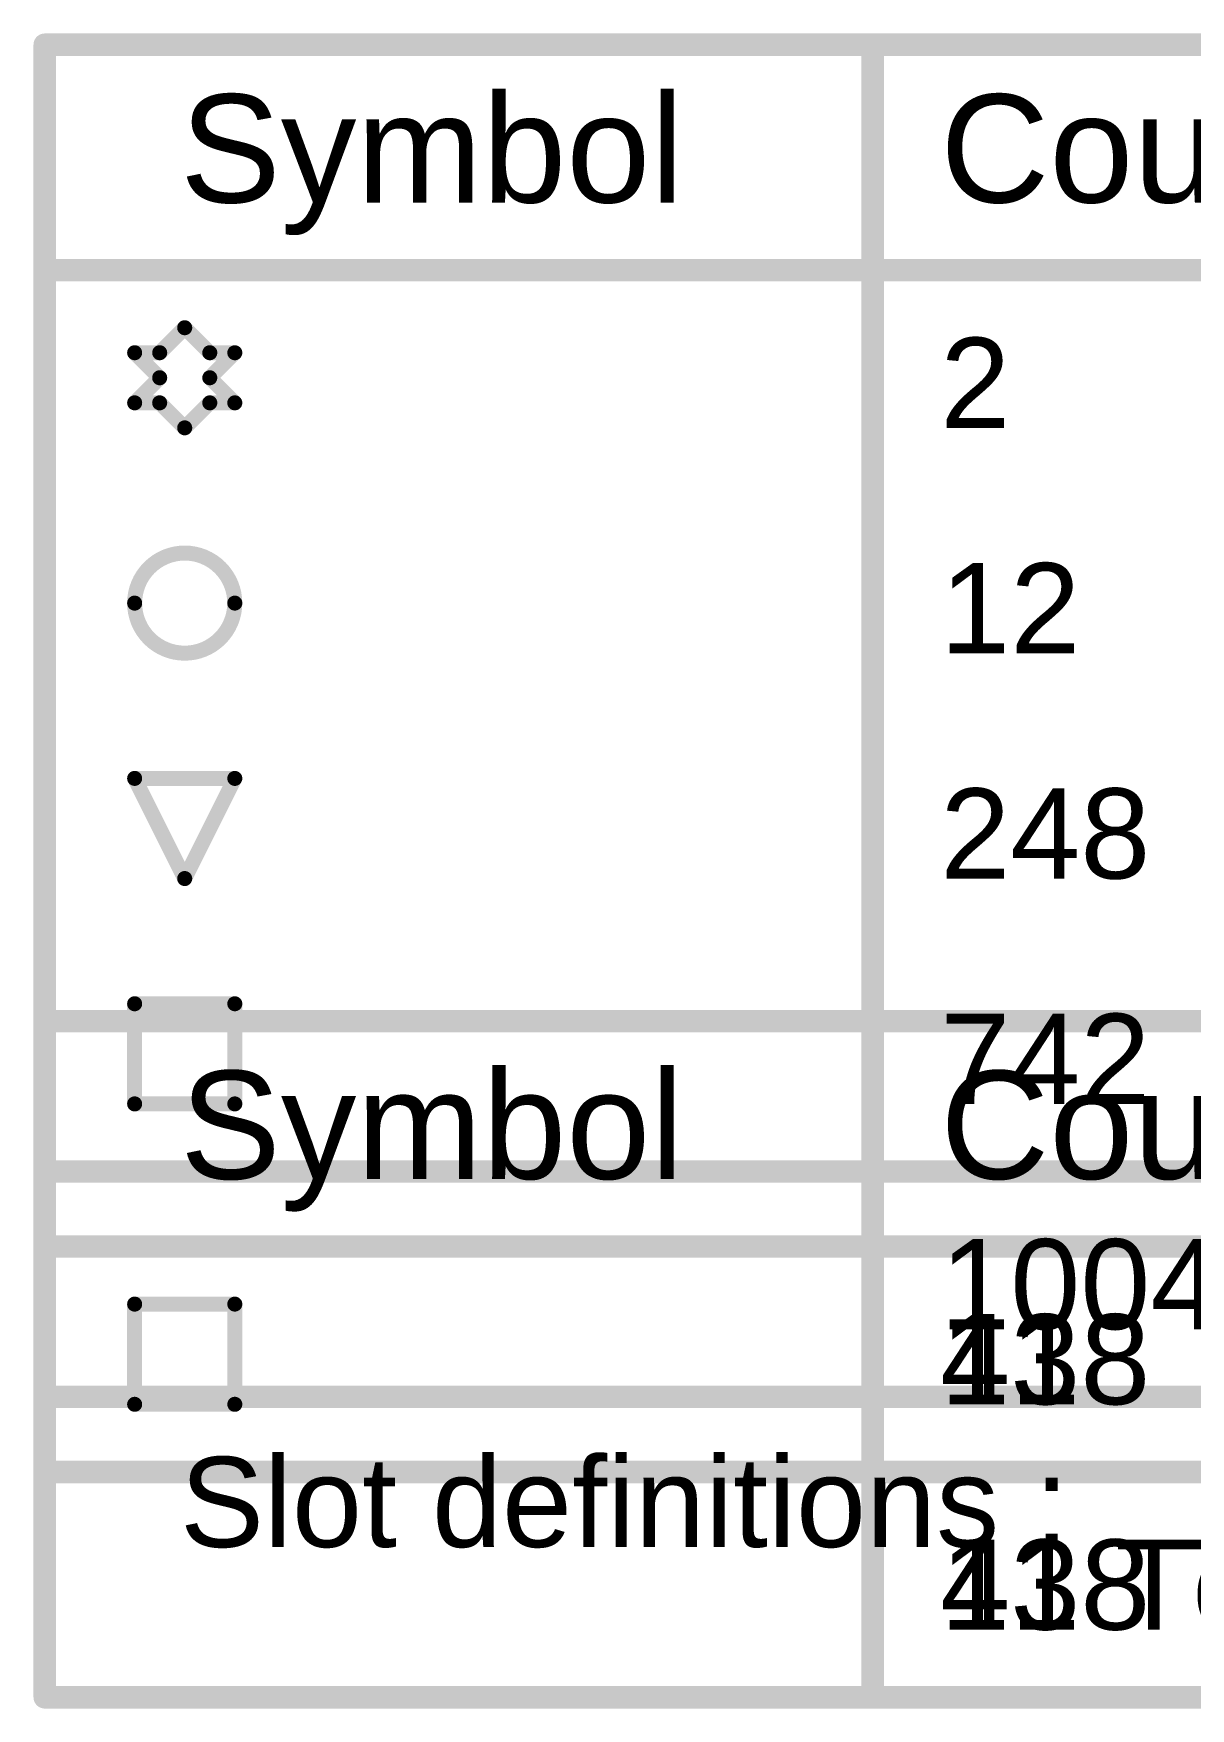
# Model space of a CAD drawing. Header units: inches. Extents: x -6 to 284, y -12 to 154.
# Drawn here: x 12.63 to 32.19, y 39.83 to 68.15 of the extents above; entities that cross this region are included whole.
import ezdxf

# ---------------------------------------------------------------- set-up
doc = ezdxf.new("R2010")
doc.units = ezdxf.units.IN
doc.layers.add('Drill Drawing', color=1, linetype='Continuous')
doc.styles.add('Arial', font='', dxfattribs={"height": 0.2})
doc.styles.get('Arial').set_extended_font_data('Arial')

msp = doc.modelspace()

# ---------------------------------------------------------------- linework, layer by layer
at = {"layer": 'Drill Drawing'}
for points in [[(12.823, 67.962, 0.381, 0.381, 0), (284.122, 67.962, 0.381, 0.381, 0)], [(12.823, 45.102, 0.381, 0.381, 0), (12.823, 67.962, 0.381, 0.381, 0)], [(26.816, 45.102, 0.381, 0.381, 0), (26.816, 67.962, 0.381, 0.381, 0)], [(12.823, 64.152, 0.381, 0.381, 0), (284.122, 64.152, 0.381, 0.381, 0)], [(14.765, 62.755, 0.254, 0.254, 0), (15.189, 63.178, 0.254, 0.254, 0)], [(15.189, 63.178, 0.254, 0.254, 0), (15.612, 62.755, 0.254, 0.254, 0)], [(14.342, 62.755, 0.254, 0.254, 0), (14.765, 62.332, 0.254, 0.254, 0)], [(14.342, 62.755, 0.254, 0.254, 0), (14.765, 62.755, 0.254, 0.254, 0)], [(15.612, 62.755, 0.254, 0.254, 0), (16.035, 62.755, 0.254, 0.254, 0)], [(15.612, 62.332, 0.254, 0.254, 0), (16.035, 62.755, 0.254, 0.254, 0)], [(14.342, 61.908, 0.254, 0.254, 0), (14.765, 62.332, 0.254, 0.254, 0)], [(15.612, 62.332, 0.254, 0.254, 0), (16.035, 61.908, 0.254, 0.254, 0)], [(14.342, 61.908, 0.254, 0.254, 0), (14.765, 61.908, 0.254, 0.254, 0)], [(14.765, 61.908, 0.254, 0.254, 0), (15.189, 61.485, 0.254, 0.254, 0)], [(15.189, 61.485, 0.254, 0.254, 0), (15.612, 61.908, 0.254, 0.254, 0)], [(15.612, 61.908, 0.254, 0.254, 0), (16.035, 61.908, 0.254, 0.254, 0)], [(14.342, 55.558, 0.254, 0.254, 0), (16.035, 55.558, 0.254, 0.254, 0)], [(14.342, 55.558, 0.254, 0.254, 0), (15.189, 53.865, 0.254, 0.254, 0)], [(15.189, 53.865, 0.254, 0.254, 0), (16.035, 55.558, 0.254, 0.254, 0)], [(14.342, 51.748, 0.254, 0.254, 0), (16.035, 51.748, 0.254, 0.254, 0)], [(14.342, 50.055, 0.254, 0.254, 0), (14.342, 51.748, 0.254, 0.254, 0)], [(16.035, 50.055, 0.254, 0.254, 0), (16.035, 51.748, 0.254, 0.254, 0)], [(12.823, 51.453, 0.381, 0.381, 0), (276.25, 51.453, 0.381, 0.381, 0)], [(12.823, 40.023, 0.381, 0.381, 0), (12.823, 51.453, 0.381, 0.381, 0)], [(12.823, 51.453, 0.381, 0.381, 0), (273.457, 51.453, 0.381, 0.381, 0)], [(12.823, 40.023, 0.381, 0.381, 0), (12.823, 51.453, 0.381, 0.381, 0)], [(26.816, 40.023, 0.381, 0.381, 0), (26.816, 51.453, 0.381, 0.381, 0)], [(26.816, 40.023, 0.381, 0.381, 0), (26.816, 51.453, 0.381, 0.381, 0)], [(14.342, 50.055, 0.254, 0.254, 0), (16.035, 50.055, 0.254, 0.254, 0)], [(12.823, 48.912, 0.381, 0.381, 0), (284.122, 48.912, 0.381, 0.381, 0)], [(12.823, 47.643, 0.381, 0.381, 0), (276.25, 47.643, 0.381, 0.381, 0)], [(12.823, 47.643, 0.381, 0.381, 0), (273.457, 47.643, 0.381, 0.381, 0)], [(14.342, 46.67, 0.254, 0.254, 0), (16.035, 46.67, 0.254, 0.254, 0)], [(14.342, 44.976, 0.254, 0.254, 0), (14.342, 46.67, 0.254, 0.254, 0)], [(14.342, 46.67, 0.254, 0.254, 0), (16.035, 46.67, 0.254, 0.254, 0)], [(14.342, 44.976, 0.254, 0.254, 0), (14.342, 46.67, 0.254, 0.254, 0)], [(16.035, 44.976, 0.254, 0.254, 0), (16.035, 46.67, 0.254, 0.254, 0)], [(16.035, 44.976, 0.254, 0.254, 0), (16.035, 46.67, 0.254, 0.254, 0)], [(12.823, 45.102, 0.381, 0.381, 0), (284.122, 45.102, 0.381, 0.381, 0)], [(14.342, 44.976, 0.254, 0.254, 0), (16.035, 44.976, 0.254, 0.254, 0)], [(14.342, 44.976, 0.254, 0.254, 0), (16.035, 44.976, 0.254, 0.254, 0)], [(12.823, 43.833, 0.381, 0.381, 0), (276.25, 43.833, 0.381, 0.381, 0)], [(12.823, 43.833, 0.381, 0.381, 0), (273.457, 43.833, 0.381, 0.381, 0)], [(12.823, 40.023, 0.381, 0.381, 0), (276.25, 40.023, 0.381, 0.381, 0)], [(12.823, 40.023, 0.381, 0.381, 0), (273.457, 40.023, 0.381, 0.381, 0)]]:
    msp.add_lwpolyline(points, format="xyseb", dxfattribs=at)
for points in [[(12.728, 67.962, 0.191, 0.191, 1), (12.919, 67.962, 0.191, 0.191, 1)], [(12.728, 67.962, 0.191, 0.191, 1), (12.919, 67.962, 0.191, 0.191, 1)], [(26.72, 67.962, 0.191, 0.191, 1), (26.911, 67.962, 0.191, 0.191, 1)], [(12.728, 64.152, 0.191, 0.191, 1), (12.919, 64.152, 0.191, 0.191, 1)], [(15.125, 63.178, 0.127, 0.127, 1), (15.252, 63.178, 0.127, 0.127, 1)], [(15.125, 63.178, 0.127, 0.127, 1), (15.252, 63.178, 0.127, 0.127, 1)], [(14.279, 62.755, 0.127, 0.127, 1), (14.406, 62.755, 0.127, 0.127, 1)], [(14.279, 62.755, 0.127, 0.127, 1), (14.406, 62.755, 0.127, 0.127, 1)], [(14.702, 62.755, 0.127, 0.127, 1), (14.829, 62.755, 0.127, 0.127, 1)], [(14.702, 62.755, 0.127, 0.127, 1), (14.829, 62.755, 0.127, 0.127, 1)], [(15.549, 62.755, 0.127, 0.127, 1), (15.676, 62.755, 0.127, 0.127, 1)], [(15.549, 62.755, 0.127, 0.127, 1), (15.676, 62.755, 0.127, 0.127, 1)], [(15.972, 62.755, 0.127, 0.127, 1), (16.099, 62.755, 0.127, 0.127, 1)], [(15.972, 62.755, 0.127, 0.127, 1), (16.099, 62.755, 0.127, 0.127, 1)], [(14.702, 62.332, 0.127, 0.127, 1), (14.829, 62.332, 0.127, 0.127, 1)], [(14.702, 62.332, 0.127, 0.127, 1), (14.829, 62.332, 0.127, 0.127, 1)], [(15.549, 62.332, 0.127, 0.127, 1), (15.676, 62.332, 0.127, 0.127, 1)], [(15.549, 62.332, 0.127, 0.127, 1), (15.676, 62.332, 0.127, 0.127, 1)], [(14.279, 61.908, 0.127, 0.127, 1), (14.406, 61.908, 0.127, 0.127, 1)], [(14.279, 61.908, 0.127, 0.127, 1), (14.406, 61.908, 0.127, 0.127, 1)], [(14.702, 61.908, 0.127, 0.127, 1), (14.829, 61.908, 0.127, 0.127, 1)], [(14.702, 61.908, 0.127, 0.127, 1), (14.829, 61.908, 0.127, 0.127, 1)], [(15.549, 61.908, 0.127, 0.127, 1), (15.676, 61.908, 0.127, 0.127, 1)], [(15.549, 61.908, 0.127, 0.127, 1), (15.676, 61.908, 0.127, 0.127, 1)], [(15.972, 61.908, 0.127, 0.127, 1), (16.099, 61.908, 0.127, 0.127, 1)], [(15.972, 61.908, 0.127, 0.127, 1), (16.099, 61.908, 0.127, 0.127, 1)], [(15.125, 61.485, 0.127, 0.127, 1), (15.252, 61.485, 0.127, 0.127, 1)], [(15.125, 61.485, 0.127, 0.127, 1), (15.252, 61.485, 0.127, 0.127, 1)], [(16.035, 58.522, 0.254, 0.254, 1), (14.342, 58.522, 0.254, 0.254, 1)], [(14.279, 58.522, 0.127, 0.127, 1), (14.406, 58.522, 0.127, 0.127, 1)], [(15.972, 58.522, 0.127, 0.127, 1), (16.099, 58.522, 0.127, 0.127, 1)], [(14.279, 55.558, 0.127, 0.127, 1), (14.406, 55.558, 0.127, 0.127, 1)], [(14.279, 55.558, 0.127, 0.127, 1), (14.406, 55.558, 0.127, 0.127, 1)], [(15.972, 55.558, 0.127, 0.127, 1), (16.099, 55.558, 0.127, 0.127, 1)], [(15.972, 55.558, 0.127, 0.127, 1), (16.099, 55.558, 0.127, 0.127, 1)], [(15.125, 53.865, 0.127, 0.127, 1), (15.252, 53.865, 0.127, 0.127, 1)], [(15.125, 53.865, 0.127, 0.127, 1), (15.252, 53.865, 0.127, 0.127, 1)], [(14.279, 51.748, 0.127, 0.127, 1), (14.406, 51.748, 0.127, 0.127, 1)], [(14.279, 51.748, 0.127, 0.127, 1), (14.406, 51.748, 0.127, 0.127, 1)], [(15.972, 51.748, 0.127, 0.127, 1), (16.099, 51.748, 0.127, 0.127, 1)], [(15.972, 51.748, 0.127, 0.127, 1), (16.099, 51.748, 0.127, 0.127, 1)], [(12.728, 51.453, 0.191, 0.191, 1), (12.919, 51.453, 0.191, 0.191, 1)], [(12.728, 51.453, 0.191, 0.191, 1), (12.919, 51.453, 0.191, 0.191, 1)], [(12.728, 51.453, 0.191, 0.191, 1), (12.919, 51.453, 0.191, 0.191, 1)], [(12.728, 51.453, 0.191, 0.191, 1), (12.919, 51.453, 0.191, 0.191, 1)], [(26.72, 51.453, 0.191, 0.191, 1), (26.911, 51.453, 0.191, 0.191, 1)], [(26.72, 51.453, 0.191, 0.191, 1), (26.911, 51.453, 0.191, 0.191, 1)], [(14.279, 50.055, 0.127, 0.127, 1), (14.406, 50.055, 0.127, 0.127, 1)], [(14.279, 50.055, 0.127, 0.127, 1), (14.406, 50.055, 0.127, 0.127, 1)], [(15.972, 50.055, 0.127, 0.127, 1), (16.099, 50.055, 0.127, 0.127, 1)], [(15.972, 50.055, 0.127, 0.127, 1), (16.099, 50.055, 0.127, 0.127, 1)], [(12.728, 48.912, 0.191, 0.191, 1), (12.919, 48.912, 0.191, 0.191, 1)], [(12.728, 47.643, 0.191, 0.191, 1), (12.919, 47.643, 0.191, 0.191, 1)], [(12.728, 47.643, 0.191, 0.191, 1), (12.919, 47.643, 0.191, 0.191, 1)], [(14.279, 46.67, 0.127, 0.127, 1), (14.406, 46.67, 0.127, 0.127, 1)], [(14.279, 46.67, 0.127, 0.127, 1), (14.406, 46.67, 0.127, 0.127, 1)], [(14.279, 46.67, 0.127, 0.127, 1), (14.406, 46.67, 0.127, 0.127, 1)], [(14.279, 46.67, 0.127, 0.127, 1), (14.406, 46.67, 0.127, 0.127, 1)], [(15.972, 46.67, 0.127, 0.127, 1), (16.099, 46.67, 0.127, 0.127, 1)], [(15.972, 46.67, 0.127, 0.127, 1), (16.099, 46.67, 0.127, 0.127, 1)], [(15.972, 46.67, 0.127, 0.127, 1), (16.099, 46.67, 0.127, 0.127, 1)], [(15.972, 46.67, 0.127, 0.127, 1), (16.099, 46.67, 0.127, 0.127, 1)], [(12.728, 45.102, 0.191, 0.191, 1), (12.919, 45.102, 0.191, 0.191, 1)], [(12.728, 45.102, 0.191, 0.191, 1), (12.919, 45.102, 0.191, 0.191, 1)], [(14.279, 44.976, 0.127, 0.127, 1), (14.406, 44.976, 0.127, 0.127, 1)], [(14.279, 44.976, 0.127, 0.127, 1), (14.406, 44.976, 0.127, 0.127, 1)], [(14.279, 44.976, 0.127, 0.127, 1), (14.406, 44.976, 0.127, 0.127, 1)], [(14.279, 44.976, 0.127, 0.127, 1), (14.406, 44.976, 0.127, 0.127, 1)], [(15.972, 44.976, 0.127, 0.127, 1), (16.099, 44.976, 0.127, 0.127, 1)], [(15.972, 44.976, 0.127, 0.127, 1), (16.099, 44.976, 0.127, 0.127, 1)], [(15.972, 44.976, 0.127, 0.127, 1), (16.099, 44.976, 0.127, 0.127, 1)], [(15.972, 44.976, 0.127, 0.127, 1), (16.099, 44.976, 0.127, 0.127, 1)], [(26.72, 45.102, 0.191, 0.191, 1), (26.911, 45.102, 0.191, 0.191, 1)], [(12.728, 43.833, 0.191, 0.191, 1), (12.919, 43.833, 0.191, 0.191, 1)], [(12.728, 43.833, 0.191, 0.191, 1), (12.919, 43.833, 0.191, 0.191, 1)], [(12.728, 40.023, 0.191, 0.191, 1), (12.919, 40.023, 0.191, 0.191, 1)], [(12.728, 40.023, 0.191, 0.191, 1), (12.919, 40.023, 0.191, 0.191, 1)], [(12.728, 40.023, 0.191, 0.191, 1), (12.919, 40.023, 0.191, 0.191, 1)], [(12.728, 40.023, 0.191, 0.191, 1), (12.919, 40.023, 0.191, 0.191, 1)], [(26.72, 40.023, 0.191, 0.191, 1), (26.911, 40.023, 0.191, 0.191, 1)], [(26.72, 40.023, 0.191, 0.191, 1), (26.911, 40.023, 0.191, 0.191, 1)]]:
    msp.add_lwpolyline(points, format="xyseb", close=True, dxfattribs=at)

# ---------------------------------------------------------------- texts
at = {"layer": 'Drill Drawing', "style": 'Arial'}
for s, height, p in [('Symbol', 1.8288, (15.109, 65.295)), ('Count', 1.8288, (27.959, 65.295)), ('2', 1.524, (27.959, 61.485)), ('12', 1.524, (27.959, 57.675)), ('248', 1.524, (27.959, 53.865)), ('742', 1.524, (27.959, 50.055)), ('Symbol', 1.8288, (15.109, 48.786)), ('Symbol', 1.8288, (15.109, 48.786)), ('Count', 1.8288, (27.959, 48.786)), ('Count', 1.8288, (27.959, 48.786)), ('1004 Total', 1.524, (27.959, 46.245)), ('41', 1.524, (27.959, 44.976)), ('138', 1.524, (27.959, 44.976)), ('Slot definitions :', 1.524, (15.109, 42.563)), ('41 Total', 1.524, (27.959, 41.166)), ('138 Total', 1.524, (27.959, 41.166))]:
    msp.add_text(s, height=height, dxfattribs=at).set_placement(p)

doc.saveas('drawing.dxf')
